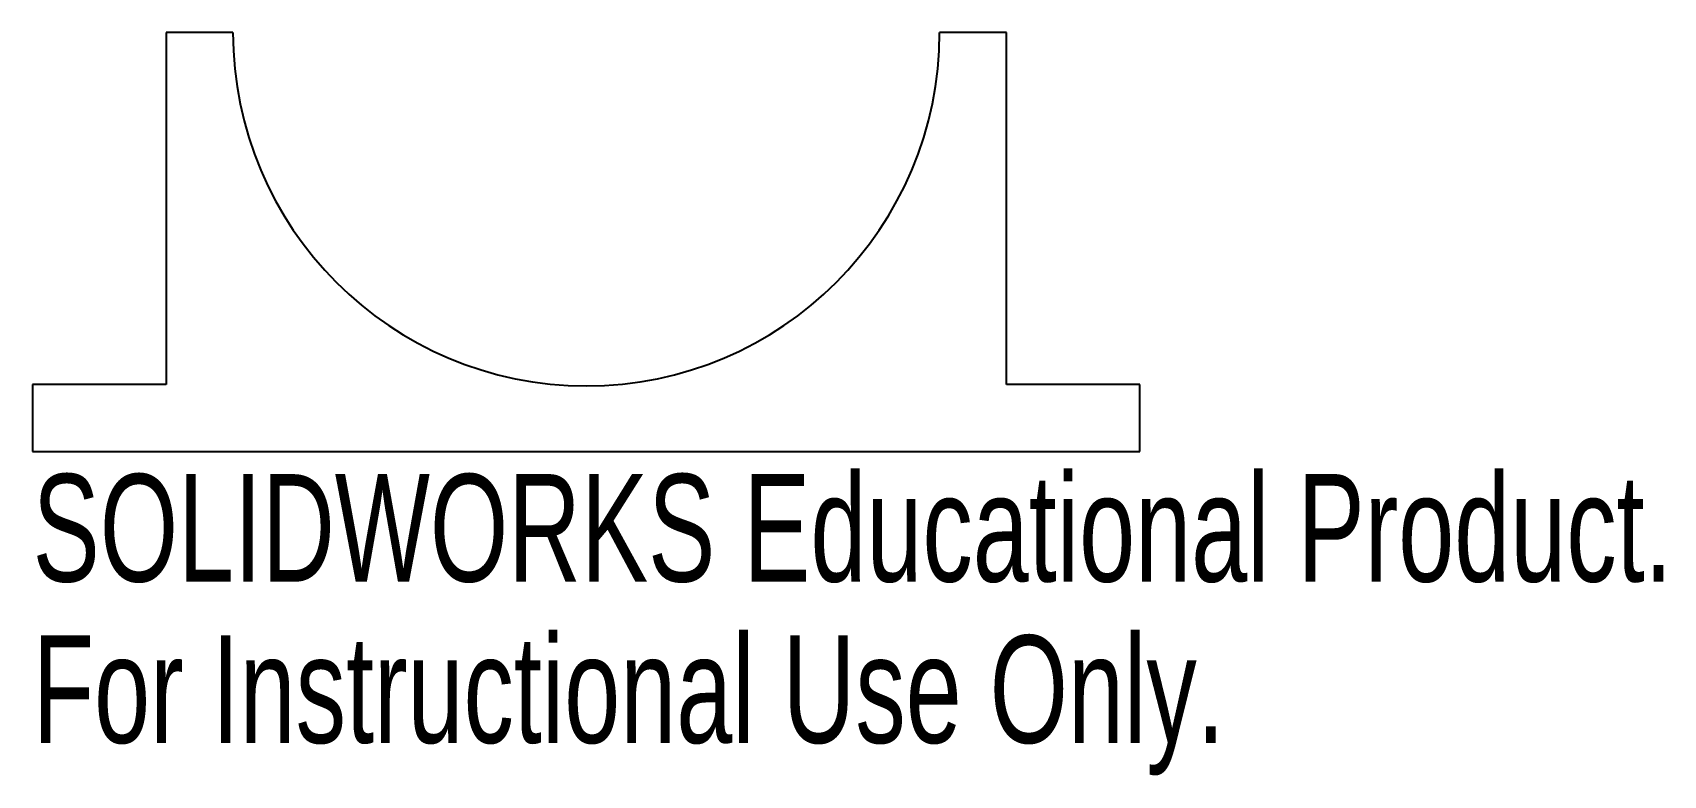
# Model space of a CAD drawing. Header units: millimetres. Extents: x -24.9 to 48.4, y -33.4 to 0.
import ezdxf

# ---------------------------------------------------------------- set-up
doc = ezdxf.new("R2010")
doc.units = ezdxf.units.MM
doc.styles.add('SLDTEXTSTYLE0', font='TXT', dxfattribs={"width": 0.7})

msp = doc.modelspace()

# ---------------------------------------------------------------- linework, layer by layer
at = {"color": 7, "linetype": 'Continuous', "lineweight": 25}
for p, q in [((-18.875, 0), (-18.875, -15.82)), ((-15.875, 0), (-18.875, 0)), ((18.875, 0), (15.875, 0)), ((18.875, -15.82), (18.875, 0)), ((-24.875, -15.82), (-24.875, -18.82)), ((-18.875, -15.82), (-24.875, -15.82)), ((24.875, -15.82), (18.875, -15.82)), ((24.875, -18.82), (24.875, -15.82)), ((-24.875, -18.82), (24.875, -18.82))]:
    msp.add_line(p, q, dxfattribs=at)
msp.add_arc((0, 0), 15.875, 180, 0, dxfattribs=at)

# ---------------------------------------------------------------- texts
at = {"color": 7, "linetype": 'Continuous', "char_height": 4.83362, "attachment_point": 1, "style": 'SLDTEXTSTYLE0'}
for s, insert in [('SOLIDWORKS Educational Product.', (-24.875, -19.84)), ('For Instructional Use Only.', (-24.875, -27.09))]:
    msp.add_mtext(s, dxfattribs=dict(at, insert=insert))

doc.saveas('drawing.dxf')
